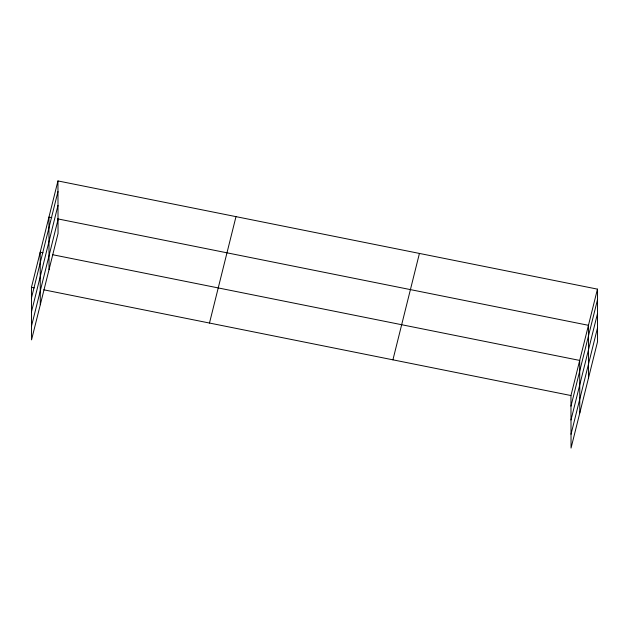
<?xml version="1.0" encoding="UTF-8"?>
<svg xmlns="http://www.w3.org/2000/svg" width="629" height="629" viewBox="0 0 629 629"><rect width="100%" height="100%" fill="white"/><g stroke="black" fill="none" stroke-linecap="round" stroke-linejoin="round"><path stroke-width="0.94" d="M57.954 180.932L58.049 233.461L31.544 339.864L31.45 287.335L57.954 180.932L597.456 289.136L597.55 341.665L571.046 448.068L570.951 395.539L597.456 289.136M31.466 297.949L57.97 191.554M31.489 311.78L57.994 205.384M31.521 326.034L58.025 219.631M209.488 323.039L235.993 216.643M392.921 359.835L419.425 253.432M570.975 406.153L597.479 299.758M570.998 419.983L597.503 313.588M571.022 434.238L597.526 327.835M51.782 217.681L48.944 217.107L49.031 269.637M57.467 218.821L588.445 325.311L588.54 377.84M43.039 252.795L40.193 252.221L40.287 304.751M52.506 254.69L579.702 360.425L579.789 412.954M31.45 287.335L34.288 287.901M43.763 289.804L570.951 395.539"/></g></svg>
